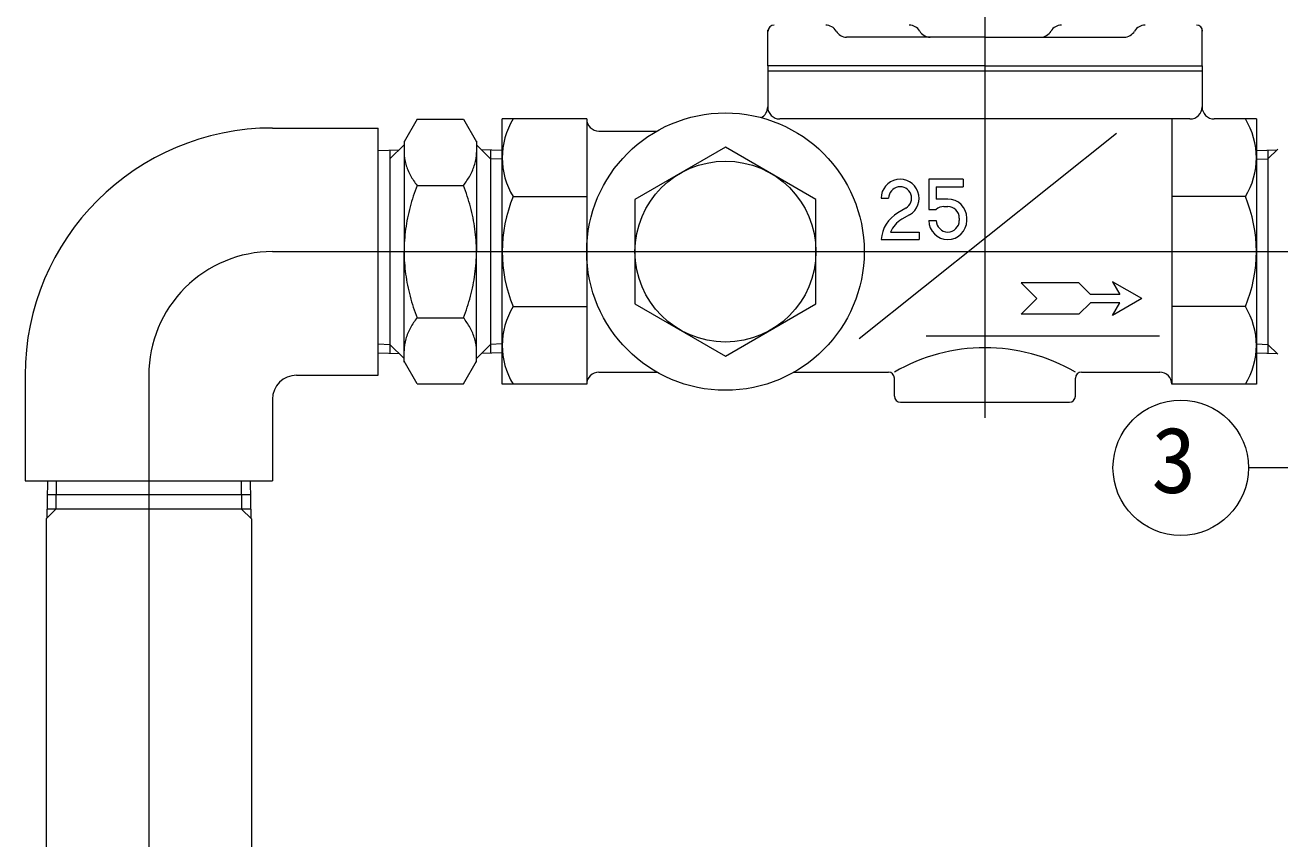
# Model space of a CAD drawing. Units: millimetres, scale not verified. Extents: x -79494 to 6471, y -2774 to 2774.
# Drawn here: x 736.6 to 1153.5, y 192.9 to 463.5 of the extents above; entities that cross this region are included whole.
import ezdxf
from ezdxf.enums import TextEntityAlignment as Align

# ---------------------------------------------------------------- set-up
doc = ezdxf.new("R2010")
doc.units = ezdxf.units.MM
doc.header["$LTSCALE"] = 4
doc.layers.add('0-3_moji', color=7, linetype='Continuous', lineweight=18)
doc.layers.add('1-0', color=7, linetype='Continuous', lineweight=18)
doc.styles.add('ＭＳ ゴシック', font='')
doc.styles.get('ＭＳ ゴシック').set_extended_font_data('MS Gothic')

msp = doc.modelspace()

# ---------------------------------------------------------------- linework, layer by layer
at = {"layer": '0-3_moji'}
msp.add_line((1193.08, 316.35), (1143.08, 316.35), dxfattribs=at)
msp.add_circle((1120.58, 316.35), 22.5, dxfattribs=at)
at = {"layer": '1-0', "color": 3}
for p, q in [((1055.517, 679.87), (1055.517, 332.893)), ((1149.561, 419.04), (1152.799, 422.277)), ((1149.561, 421.979), (1149.561, 354.427)), ((1145.713, 418.919), (1149.561, 419.04)), ((818.823, 388.203), (1463.564, 388.203)), ((1145.713, 357.486), (1149.561, 357.366)), ((1149.561, 357.366), (1152.799, 354.129)), ((777.734, 347.113), (777.734, -104.956)), ((747.005, 312.037), (746.897, 302.569)), ((808.462, 312.037), (808.57, 302.569)), ((811.51, 307.288), (743.957, 307.288)), ((746.897, 302.569), (743.66, 299.332)), ((811.51, 302.569), (743.957, 302.569)), ((808.57, 302.569), (811.808, 299.332))]:
    msp.add_line(p, q, dxfattribs=at)
at = {"layer": '1-0'}
for p, q in [((1055.677, 459.501), (1009.566, 459.501)), ((1055.677, 459.501), (1101.787, 459.501)), ((983.36, 449.937), (983.36, 448.334)), ((983.36, 448.334), (1127.42, 448.334)), ((983.36, 448.334), (983.36, 436.307)), ((1055.517, 448.334), (1127.674, 448.334)), ((1127.674, 449.937), (1127.674, 448.334)), ((1127.674, 448.334), (1127.674, 436.307)), ((866.885, 432.177), (862.558, 424.682)), ((866.885, 432.177), (882.283, 432.177)), ((882.283, 432.177), (886.61, 424.682)), ((923.23, 432.299), (895.169, 432.299)), ((895.169, 344.107), (895.169, 432.299)), ((923.23, 432.299), (923.23, 344.107)), ((1123.665, 432.299), (987.369, 432.299)), ((1117.652, 432.299), (1117.652, 344.107)), ((1145.713, 432.299), (1131.683, 432.299)), ((1145.713, 432.299), (1145.713, 344.107)), ((818.823, 429.292), (853.899, 429.292)), ((927.238, 428.29), (946.565, 428.29)), ((1099.221, 427.417), (1013.698, 359.158)), ((853.899, 421.856), (860.882, 422.074)), ((857.847, 419.04), (862.558, 423.75)), ((857.847, 421.979), (857.847, 354.427)), ((862.558, 424.912), (862.558, 388.203)), ((886.61, 424.912), (886.61, 388.203)), ((891.321, 419.04), (886.61, 423.75)), ((895.169, 421.859), (888.287, 422.074)), ((891.321, 421.979), (891.321, 354.427)), ((969.33, 422.919), (939.265, 405.561)), ((999.395, 405.561), (969.33, 422.919)), ((1145.713, 421.859), (1152.596, 422.074)), ((895.169, 418.919), (891.321, 419.04)), ((866.885, 410.19), (882.283, 410.19)), ((1036.877, 412.255), (1036.877, 402.233)), ((1048.252, 412.255), (1036.877, 412.255)), ((1039.382, 409.75), (1039.382, 405.674)), ((1039.382, 409.75), (1048.252, 409.75)), ((1048.252, 412.255), (1048.252, 409.75)), ((898.802, 406.468), (923.23, 406.468)), ((939.265, 405.561), (939.265, 370.845)), ((999.395, 370.845), (999.395, 405.561)), ((1021.042, 405.941), (1023.548, 405.941)), ((1043.191, 405.674), (1039.382, 405.674)), ((1142.08, 406.468), (1117.652, 406.468)), ((1029.26, 402.643), (1026.648, 401.135)), ((1030.513, 400.474), (1027.901, 398.965)), ((1036.877, 402.233), (1039.382, 402.233)), ((1041.882, 403.169), (1043.191, 403.169)), ((1036.877, 398.525), (1039.382, 398.525)), ((1046.999, 399.36), (1046.999, 398.525)), ((1049.504, 398.525), (1049.504, 399.36)), ((1021.042, 392.212), (1033.67, 392.212)), ((1024.18, 394.717), (1033.67, 394.717)), ((1033.67, 394.717), (1033.67, 392.212)), ((862.558, 351.494), (862.558, 388.203)), ((886.61, 351.494), (886.61, 388.203)), ((1067.543, 377.78), (1072.755, 372.569)), ((1086.785, 377.78), (1067.543, 377.78)), ((1086.785, 377.78), (1090.594, 373.972)), ((1097.91, 378.181), (1100.34, 373.972)), ((1107.631, 372.569), (1097.91, 378.181)), ((1072.755, 372.569), (1067.543, 367.357)), ((1086.785, 367.357), (1090.594, 371.166)), ((1100.34, 373.972), (1090.594, 373.972)), ((1100.34, 371.166), (1090.594, 371.166)), ((1107.631, 372.569), (1097.91, 366.957)), ((1097.91, 366.957), (1100.34, 371.166)), ((898.802, 369.938), (923.23, 369.938)), ((939.265, 370.845), (969.33, 353.486)), ((969.33, 353.486), (999.395, 370.845)), ((1086.785, 367.357), (1067.543, 367.357)), ((1142.08, 369.938), (1117.652, 369.938)), ((866.885, 366.216), (882.283, 366.216)), ((1113.542, 360.142), (1036.039, 360.142)), ((853.899, 357.489), (857.847, 357.366)), ((853.899, 354.55), (860.882, 354.332)), ((857.847, 357.366), (862.558, 352.656)), ((891.321, 357.366), (886.61, 352.656)), ((895.169, 354.547), (888.287, 354.332)), ((895.169, 357.486), (891.321, 357.366)), ((1145.713, 354.547), (1152.596, 354.332)), ((866.885, 344.229), (862.558, 351.723)), ((882.283, 344.229), (886.61, 351.723)), ((736.644, 347.113), (736.644, 312.037)), ((927.238, 348.116), (946.565, 348.116)), ((992.095, 348.116), (1023.448, 348.116)), ((1025.452, 340.098), (1025.452, 346.111)), ((1085.583, 340.098), (1085.583, 346.111)), ((1087.587, 348.116), (1113.644, 348.116)), ((866.885, 344.229), (882.283, 344.229)), ((923.23, 344.107), (895.169, 344.107)), ((1145.713, 344.107), (1117.652, 344.107)), ((818.823, 339.096), (818.823, 312.037)), ((1027.456, 338.094), (1083.578, 338.094)), ((736.644, 312.037), (818.823, 312.037)), ((744.065, 312.037), (743.863, 299.535)), ((811.402, 312.037), (811.605, 299.535)), ((743.66, 299.332), (743.66, -16.085)), ((811.808, 299.332), (811.808, -16.085))]:
    msp.add_line(p, q, dxfattribs=at)
for points in [[(1055.517, 449.937), (983.36, 449.937), (983.36, 461.963)], [(1055.517, 449.937), (1127.674, 449.937), (1127.674, 461.963)], [(826.84, 347.113), (853.899, 347.113), (853.899, 429.292)]]:
    msp.add_lwpolyline(points, dxfattribs=at)
for radius in [46.1, 30.065]:
    msp.add_circle((969.33, 388.203), radius, dxfattribs=at)
for centre, radius, start, end in [((985.524, 461.505), 2.004, 90, 180), ((1002.623, 459.501), 4.009, 30, 90), ((1030.388, 459.501), 4.009, 30, 90), ((1080.965, 459.501), 4.009, 90, 150), ((1108.73, 459.501), 4.009, 90, 150), ((1125.829, 461.505), 2.004, 0, 90), ((1009.566, 463.51), 4.009, 210, 270), ((1037.332, 463.51), 4.009, 210, 270), ((1074.022, 463.51), 4.009, 270, 330), ((1101.787, 463.51), 4.009, 270, 330), ((979.352, 436.307), 4.009, 297.42431, 0), ((987.369, 436.307), 4.009, 180, 270), ((1123.665, 436.307), 4.009, 270, 0), ((1131.683, 436.307), 4.009, 180, 270), ((919.942, 419.383), 24.773, 148.57693, 211.42307), ((927.238, 432.299), 4.009, 180, 270), ((1120.941, 419.383), 24.773, 328.57693, 31.42307), ((818.823, 347.113), 82.179, 89.99998, 179.99996), ((876.741, 421.282), 14.183, 180.39875, 196.59502), ((872.427, 421.282), 14.183, 343.40498, 359.60125), ((881.389, 422.633), 19.023, 196.49636, 208.57777), ((867.78, 422.633), 19.023, 331.42223, 343.50364), ((885.206, 424.654), 23.342, 208.45155, 218.29083), ((863.963, 424.654), 23.342, 321.70917, 331.54845), ((926.938, 386.526), 64.547, 158.49265, 165.1618), ((822.23, 386.526), 64.547, 14.8382, 21.50735), ((1027.356, 405.941), 6.314, 300, 180), ((1027.356, 405.941), 3.808, 300, 180), ((942.898, 388.203), 47.729, 157.5, 202.5), ((1043.191, 399.36), 6.314, 0, 90), ((1097.984, 388.203), 47.729, 337.5, 22.5), ((923.241, 387.489), 60.727, 165.14714, 172.2365), ((825.927, 387.489), 60.727, 7.7635, 14.85286), ((1032.286, 391.371), 11.274, 120, 175.72599), ((1041.882, 399.36), 3.808, 90, 131.02825), ((1043.191, 399.36), 3.808, 0, 90), ((1032.286, 391.371), 8.769, 120, 157.57127), ((1043.191, 398.525), 6.314, 180, 0), ((1043.191, 398.525), 3.808, 180, 0), ((918.356, 388.144), 55.798, 172.22563, 179.93993), ((830.813, 388.144), 55.798, 0.06007, 7.77437), ((918.356, 388.261), 55.798, 180.06007, 187.77437), ((830.813, 388.261), 55.798, 352.22563, 359.93993), ((923.241, 388.917), 60.727, 187.7635, 194.85286), ((825.927, 388.917), 60.727, 345.14714, 352.2365), ((926.938, 389.88), 64.547, 194.8382, 201.50735), ((822.23, 389.88), 64.547, 338.49265, 345.1618), ((919.942, 357.022), 24.773, 148.57693, 211.42307), ((1120.941, 357.022), 24.773, 328.57693, 31.42307), ((881.389, 353.772), 19.023, 151.42223, 163.50364), ((885.206, 351.752), 23.342, 141.70917, 151.54845), ((863.963, 351.752), 23.342, 28.45155, 38.29083), ((867.78, 353.772), 19.023, 16.49636, 28.57777), ((876.741, 355.123), 14.183, 163.40498, 179.60125), ((872.427, 355.123), 14.183, 0.39875, 16.59502), ((1055.517, 296.705), 59.556, 59.6805, 120.3195), ((826.84, 339.096), 8.017, 89.99998, 179.99996), ((927.238, 344.107), 4.009, 90, 180), ((1023.448, 346.111), 2.004, 0, 90), ((1087.587, 346.111), 2.004, 90, 180), ((1113.644, 344.107), 4.009, 0, 90), ((1027.456, 340.098), 2.004, 180, 270), ((1083.578, 340.098), 2.004, 270, 0)]:
    msp.add_arc(centre, radius, start, end, dxfattribs=at)
at = {"layer": '1-0', "color": 3}
msp.add_arc((818.823, 347.113), 41.089, 89.99998, 180, dxfattribs=at)

# ---------------------------------------------------------------- texts
at = {"layer": '0-3_moji', "style": 'ＭＳ ゴシック'}
msp.add_text('3', height=21.99, dxfattribs=at).set_placement((1110.834, 301.35), align=Align.BOTTOM_LEFT)

doc.saveas('drawing.dxf')
